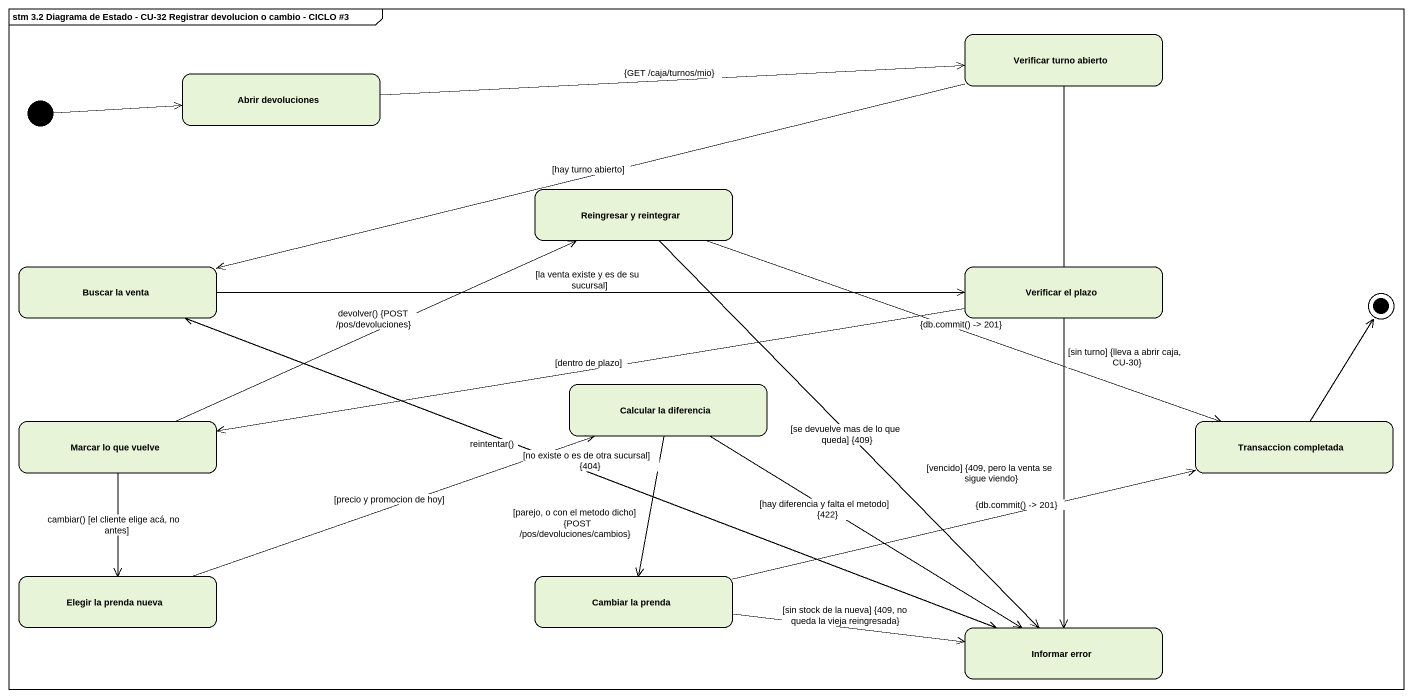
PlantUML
@startuml
mainframe stm 3.2 Diagrama de Estado - CU-32 Registrar devolucion o cambio - CICLO #3
hide empty description
state "Verificar turno abierto" as Verificar_turno_abierto
state "Abrir devoluciones" as Abrir_devoluciones
state "Reingresar y reintegrar" as Reingresar_y_reintegrar
state "Buscar la venta" as Buscar_la_venta
state "Verificar el plazo" as Verificar_el_plazo
state "Calcular la diferencia" as Calcular_la_diferencia
state "Marcar lo que vuelve" as Marcar_lo_que_vuelve
state "Transaccion completada" as Transaccion_completada
state "Elegir la prenda nueva" as Elegir_la_prenda_nueva
state "Cambiar la prenda" as Cambiar_la_prenda
state "Informar error" as Informar_error
[*] -right-> Abrir_devoluciones
Verificar_turno_abierto -left-> Buscar_la_venta : [hay turno abierto]
Verificar_turno_abierto --> Informar_error : [sin turno] {lleva a abrir caja, CU-30}
Abrir_devoluciones -right-> Verificar_turno_abierto : {GET /caja/turnos/mio}
Reingresar_y_reintegrar -right-> Transaccion_completada : {db.commit() -> 201}
Reingresar_y_reintegrar --> Informar_error : [se devuelve mas de lo que queda] {409}
Buscar_la_venta -right-> Verificar_el_plazo : [la venta existe y es de su sucursal]
Buscar_la_venta -right-> Informar_error : [no existe o es de otra sucursal] {404}
Verificar_el_plazo -left-> Marcar_lo_que_vuelve : [dentro de plazo]
Verificar_el_plazo --> Informar_error : [vencido] {409, pero la venta se sigue viendo}
Calcular_la_diferencia --> Cambiar_la_prenda : [parejo, o con el metodo dicho] {POST /pos/devoluciones/cambios}
Calcular_la_diferencia --> Informar_error : [hay diferencia y falta el metodo] {422}
Marcar_lo_que_vuelve -right-> Reingresar_y_reintegrar : devolver() {POST /pos/devoluciones}
Marcar_lo_que_vuelve --> Elegir_la_prenda_nueva : cambiar() [el cliente elige acá, no antes]
Elegir_la_prenda_nueva -right-> Calcular_la_diferencia : [precio y promocion de hoy]
Cambiar_la_prenda -right-> Transaccion_completada : {db.commit() -> 201}
Cambiar_la_prenda -right-> Informar_error : [sin stock de la nueva] {409, no queda la vieja reingresada}
Informar_error -left-> Buscar_la_venta : reintentar()
Transaccion_completada -up-> [*]
@enduml
